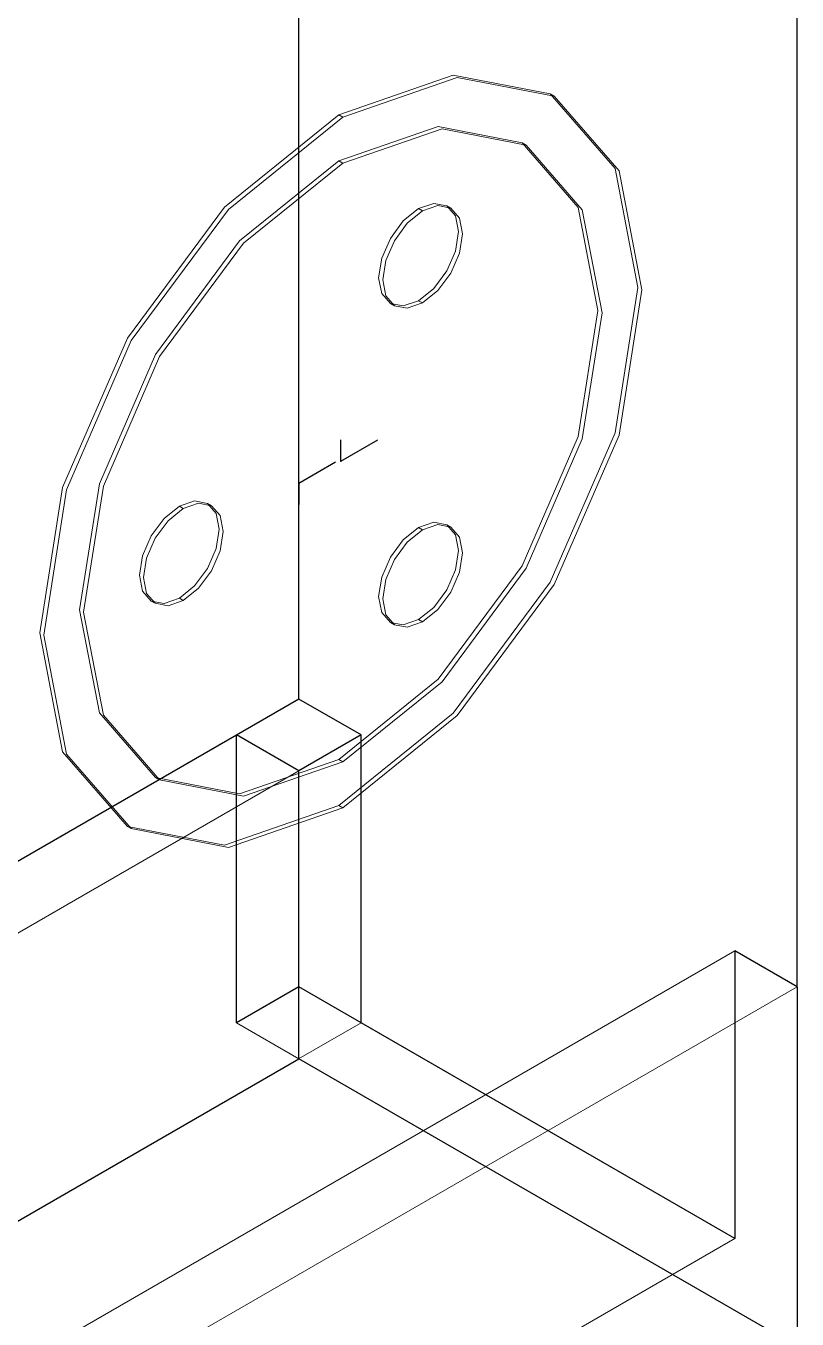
# Model space of a CAD drawing. Header units: millimetres. Extents: x 0 to 841, y 0 to 2287.
# Drawn here: x 626.106 to 626.981, y 243.06 to 244.528 of the extents above; entities that cross this region are included whole.
import ezdxf

# ---------------------------------------------------------------- set-up
doc = ezdxf.new("R2010")
doc.units = ezdxf.units.MM
doc.header["$PDSIZE"] = -1
doc.linetypes.add('HIDDEN', pattern=[1.905, 1.27, -0.635])

msp = doc.modelspace()

# ---------------------------------------------------------------- linework, layer by layer
at = {"color": 7, "linetype": 'Continuous', "lineweight": 25}
for p, q in [((626.4153, 243.7639), (626.4153, 245.5603)), ((626.9809, 243.4373), (626.9809, 245.2337)), ((626.4153, 243.7639), (625.2839, 243.1108)), ((626.486, 243.7231), (626.4153, 243.7639)), ((625.3546, 243.1516), (626.3445, 243.7231)), ((626.3445, 243.3965), (626.3445, 243.7231)), ((626.4153, 243.6823), (626.3445, 243.7231)), ((626.486, 243.7231), (626.4153, 243.6823)), ((626.486, 243.3965), (626.486, 243.7231)), ((626.4153, 243.4373), (626.4153, 243.6823)), ((626.9102, 243.4782), (626.9102, 243.1515)), ((626.9809, 243.4373), (626.9102, 243.4782)), ((626.4153, 243.4373), (626.3445, 243.3965)), ((626.9102, 243.1515), (626.4153, 243.4373)), ((626.4153, 243.3556), (626.4153, 243.4373)), ((626.9809, 243.4373), (626.9809, 243.0291)), ((626.9102, 243.1515), (626.486, 243.3965)), ((625.2839, 242.7025), (626.4153, 243.3556)), ((626.9809, 243.0291), (626.4153, 243.3556))]:
    msp.add_line(p, q, dxfattribs=at)
at = {"color": 7, "linetype": 'HIDDEN', "lineweight": 18}
for p, q in [((626.7053, 244.4482), (626.7008, 244.4508)), ((626.4608, 244.427), (626.4653, 244.4244)), ((626.6733, 244.3928), (626.6688, 244.3954)), ((626.4608, 244.3748), (626.4653, 244.3722)), ((626.5513, 244.3206), (626.5558, 244.318)), ((626.5878, 244.3212), (626.5833, 244.3238)), ((626.5193, 244.2129), (626.5238, 244.2103)), ((626.5513, 244.2161), (626.5558, 244.2135)), ((626.2798, 243.9828), (626.2843, 243.9802)), ((626.3163, 243.9834), (626.3118, 243.986)), ((626.5878, 243.9591), (626.5833, 243.9617)), ((626.5513, 243.9586), (626.5558, 243.956)), ((626.2478, 243.8752), (626.2523, 243.8726)), ((626.2798, 243.8783), (626.2843, 243.8757)), ((626.5193, 243.8509), (626.5238, 243.8483)), ((626.5513, 243.8541), (626.5558, 243.8514)), ((626.4608, 243.6954), (626.4653, 243.6928)), ((626.4153, 243.6823), (625.3546, 243.07)), ((625.4253, 243.1108), (626.4153, 243.6823)), ((626.2528, 243.6748), (626.2573, 243.6722)), ((626.4608, 243.6432), (626.4653, 243.6405)), ((626.2208, 243.6194), (626.2253, 243.6168)), ((626.9102, 243.4782), (625.7789, 242.825)), ((626.9809, 243.4373), (625.8496, 242.7842)), ((626.4153, 243.3556), (626.3445, 243.3965)), ((626.486, 243.3965), (626.4152, 243.3556)), ((626.9102, 243.1515), (625.7789, 242.4984))]:
    msp.add_line(p, q, dxfattribs=at)
at = {"color": 7, "linetype": 'Continuous'}
for p, q in [((626.4631, 244.0338), (626.4631, 244.058)), ((626.4631, 244.0338), (626.5049, 244.058)), ((626.4153, 244.009), (626.4571, 244.0331)), ((626.4153, 244.009), (626.4571, 244.0331)), ((626.4153, 244.009), (626.4153, 243.9848)), ((626.4153, 244.009), (626.4153, 243.9848))]:
    msp.add_line(p, q, dxfattribs=at)
at = {"color": 7, "linetype": 'HIDDEN', "lineweight": 18, "flags": 128}
for points in [[(626.4608, 244.427), (626.5907, 244.4722), (626.7008, 244.4508), (626.7744, 244.3661), (626.8002, 244.231), (626.7744, 244.0661), (626.7008, 243.8965), (626.5907, 243.748), (626.4608, 243.6432)], [(626.4653, 244.4244), (626.5952, 244.4696), (626.7053, 244.4482), (626.7789, 244.3635), (626.8047, 244.2284), (626.7789, 244.0635), (626.7053, 243.8939), (626.5952, 243.7454), (626.4653, 243.6405)], [(626.4608, 243.6432), (626.3309, 243.598), (626.2208, 243.6194), (626.1472, 243.7041), (626.1214, 243.8392), (626.1472, 244.0041), (626.2208, 244.1737), (626.3309, 244.3222), (626.4608, 244.427)], [(626.4653, 243.6405), (626.3354, 243.5954), (626.2253, 243.6168), (626.1517, 243.7015), (626.1259, 243.8365), (626.1517, 244.0014), (626.2253, 244.1711), (626.3354, 244.3196), (626.4653, 244.4244)], [(626.4608, 244.3748), (626.5734, 244.4139), (626.6688, 244.3954), (626.7326, 244.322), (626.7549, 244.2049), (626.7326, 244.062), (626.6688, 243.915), (626.5734, 243.7863), (626.4608, 243.6954)], [(626.4653, 244.3722), (626.5779, 244.4113), (626.6733, 244.3927), (626.7371, 244.3194), (626.7595, 244.2023), (626.7371, 244.0594), (626.6733, 243.9124), (626.5779, 243.7836), (626.4653, 243.6928)], [(626.4608, 243.6954), (626.3482, 243.6563), (626.2528, 243.6748), (626.189, 243.7482), (626.1666, 243.8653), (626.189, 244.0082), (626.2528, 244.1552), (626.3482, 244.2839), (626.4608, 244.3748)], [(626.4653, 243.6928), (626.3527, 243.6537), (626.2573, 243.6722), (626.1936, 243.7456), (626.1712, 243.8627), (626.1936, 244.0056), (626.2573, 244.1526), (626.3527, 244.2813), (626.4653, 244.3722)], [(626.5513, 244.2161), (626.534, 244.2101), (626.5193, 244.2129), (626.5095, 244.2242), (626.506, 244.2422), (626.5095, 244.2642), (626.5193, 244.2868), (626.534, 244.3067), (626.5513, 244.3206)], [(626.5558, 244.2135), (626.5385, 244.2075), (626.5238, 244.2103), (626.514, 244.2216), (626.5106, 244.2396), (626.514, 244.2616), (626.5238, 244.2842), (626.5385, 244.304), (626.5558, 244.318)], [(626.5513, 244.3206), (626.5686, 244.3266), (626.5833, 244.3238), (626.5931, 244.3125), (626.5966, 244.2945), (626.5931, 244.2725), (626.5833, 244.2499), (626.5686, 244.2301), (626.5513, 244.2161)], [(626.5558, 244.318), (626.5731, 244.324), (626.5878, 244.3212), (626.5976, 244.3099), (626.6011, 244.2919), (626.5976, 244.2699), (626.5878, 244.2473), (626.5731, 244.2275), (626.5558, 244.2135)], [(626.2798, 243.8783), (626.2625, 243.8723), (626.2478, 243.8752), (626.238, 243.8865), (626.2345, 243.9045), (626.238, 243.9265), (626.2478, 243.9491), (626.2625, 243.9689), (626.2798, 243.9828)], [(626.2843, 243.8757), (626.267, 243.8697), (626.2523, 243.8726), (626.2425, 243.8838), (626.239, 243.9019), (626.2425, 243.9238), (626.2523, 243.9465), (626.267, 243.9663), (626.2843, 243.9802)], [(626.2798, 243.9828), (626.2971, 243.9889), (626.3118, 243.986), (626.3216, 243.9747), (626.325, 243.9567), (626.3216, 243.9347), (626.3118, 243.9121), (626.2971, 243.8923), (626.2798, 243.8783)], [(626.2843, 243.9802), (626.3016, 243.9863), (626.3163, 243.9834), (626.3261, 243.9721), (626.3296, 243.9541), (626.3261, 243.9321), (626.3163, 243.9095), (626.3016, 243.8897), (626.2843, 243.8757)], [(626.5513, 243.9586), (626.5686, 243.9646), (626.5833, 243.9617), (626.5931, 243.9504), (626.5966, 243.9324), (626.5931, 243.9104), (626.5833, 243.8878), (626.5686, 243.868), (626.5513, 243.8541)], [(626.5558, 243.956), (626.5731, 243.962), (626.5878, 243.9591), (626.5976, 243.9478), (626.6011, 243.9298), (626.5976, 243.9078), (626.5878, 243.8852), (626.5731, 243.8654), (626.5558, 243.8514)], [(626.5513, 243.8541), (626.534, 243.848), (626.5193, 243.8509), (626.5095, 243.8622), (626.506, 243.8802), (626.5095, 243.9022), (626.5193, 243.9248), (626.534, 243.9446), (626.5513, 243.9586)], [(626.5558, 243.8514), (626.5385, 243.8454), (626.5238, 243.8483), (626.514, 243.8596), (626.5106, 243.8776), (626.514, 243.8996), (626.5238, 243.9222), (626.5385, 243.942), (626.5558, 243.956)]]:
    msp.add_lwpolyline(points, dxfattribs=at)
at = {"color": 7, "linetype": 'Continuous'}
for p in [(626.4631, 244.0338), (626.4153, 244.009), (626.4153, 244.009)]:
    msp.add_point(p, dxfattribs=at)

doc.saveas('drawing.dxf')
